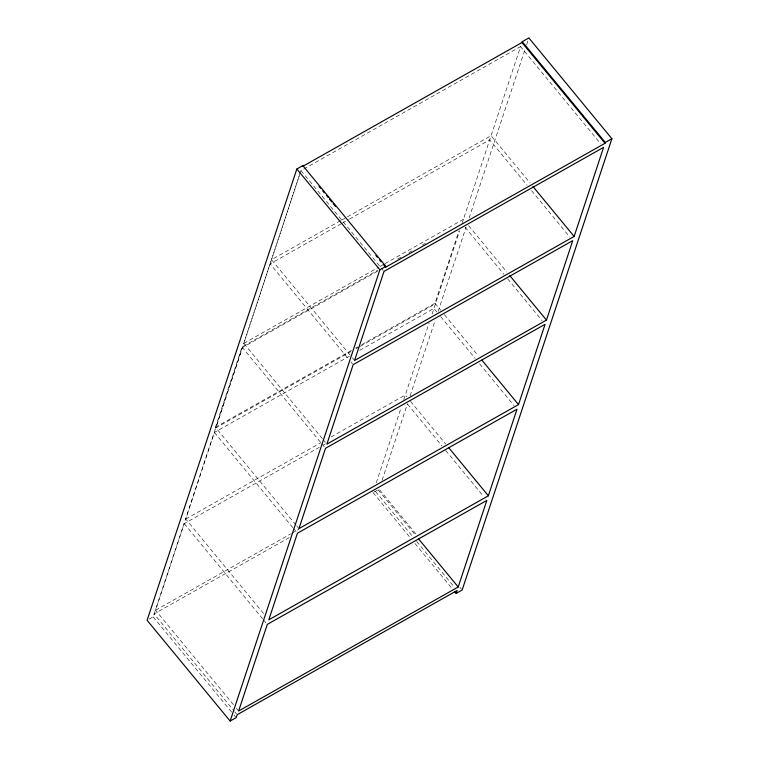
<?xml version="1.0" encoding="UTF-8"?>
<svg xmlns="http://www.w3.org/2000/svg" width="759" height="759" viewBox="0 0 759 759"><rect width="100%" height="100%" fill="white"/><g stroke="black" fill="none" stroke-linecap="round" stroke-linejoin="round"><path stroke-width="0.57" stroke-dasharray="3.79 2.85" d="M295.953 524.991L215.423 427.279L241.988 346.967L378.058 270.1M149.106 619.145L153.138 616.868L299.492 175.082M233.392 704.646L155.586 610.227L184.219 523.644L319.264 447.364M263.553 613.462L185.746 519.042L214.38 432.459L349.425 356.18M322.404 438.683L243.848 343.362L300.241 172.834M361.806 344.586L435.002 303.249L458.844 231.153M376.274 482.828L401.188 407.488M403.797 399.613L429.12 323.049M432.089 314.046L459.679 230.622M462.032 223.516L520.551 46.574L600.606 143.717M299.862 173.963L300.981 170.604L520.551 46.574M382.1 480.219L407.488 403.693M410.107 395.818L435.125 320.421M438.114 311.418L466.121 227.007M469.109 218.013L525.124 49.202M526.613 44.705L528.862 37.95M340.582 220.689L271.513 259.701L351.569 356.844M341.616 220.101L491.082 135.671L529.991 182.881M341.256 223.706L270.128 263.885L347.935 358.305M342.29 223.127L348.476 219.626M349.51 219.047L489.707 139.855L527.107 185.243M243.848 343.362L378.893 267.083M379.917 266.494L384.045 264.17M385.069 263.582L463.417 219.332L464.916 221.144M397.65 259.037L401.767 256.703M408.987 252.633L412.08 250.887M422.383 245.062L425.476 243.316M377.508 271.257L242.463 347.546L215.898 427.858L350.943 351.578M215.423 427.279L351.502 350.411M355.62 348.087L357.679 346.92M356.094 348.666L359.187 346.92M360.221 346.332L435.476 303.828M359.728 350.354L433.949 308.429L436.947 312.063M185.746 519.042L320.791 442.763M331.095 436.937L405.315 395.012L406.815 396.834M323.391 445.03L325.45 443.873M155.586 610.227L290.631 533.947M291.655 533.368L298.875 529.289M289.34 537.543L154.105 613.936L234.161 711.079M374.073 492.069L379.111 489.223L416.52 534.611M531.604 190.699L569.753 236.998M468.654 225.689L506.813 271.988M465.03 227.15L503.929 274.35M507.676 278.895L542.087 320.659M435.002 303.249L440.713 310.184M444.451 314.719L478.123 355.573M440.685 316.598L475.106 358.362M479.593 363.808L514.004 405.572M300.981 170.604L383.276 270.47M410.553 401.369L445.713 444.043M407.536 404.158L441.947 445.912M445.694 450.457L483.103 495.845M352.318 357.745L354.557 360.468M350.933 361.929L352.432 363.751M459.907 587.267L461.406 589.088M378.153 489.83L415.562 535.228M375.534 491.519L412.943 536.917M416.682 541.452L454.091 586.849M373.067 492.638L410.477 538.027M414.964 543.472L452.373 588.87M323.154 439.594L325.393 442.317M241.988 346.967L321.019 442.867M321.769 443.778L324.757 447.402M239.635 354.073L240.11 354.652M296.703 525.902L298.951 528.625M214.38 432.459L292.936 527.78M293.686 528.691L296.674 532.325M184.219 523.644L262.775 618.964M263.525 619.875L266.523 623.509M236.391 708.28L238.63 711.003M234.91 711.989L236.4 713.802M153.138 616.868L233.193 714.01M233.943 714.912L235.432 716.733"/><path stroke-width="1.14" d="M383.361 264.512L385.6 267.234L385.876 266.4L302.832 165.623L302.556 166.458L521.974 42.523L522.249 41.679L528.862 37.95L611.906 138.726L462.155 589.999L456.112 593.405L454.613 591.593M456.112 593.405L457.079 590.483L237.15 714.712L236.182 717.635L230.138 721.05L147.094 620.274L296.845 169.001L302.832 165.623M458.208 586.973L486.842 500.39L267.272 624.42L238.63 711.003L458.208 586.973L418.551 538.862M488.36 495.788L517.002 409.196L297.424 533.226L268.79 619.818L488.36 495.788L448.711 447.668M518.52 404.594L545.085 324.283L325.507 448.313L298.951 528.625L518.52 404.594L481.861 360.117M546.461 320.099L572.751 240.631L353.172 364.652L326.892 444.129L546.461 320.099L509.801 275.621M574.136 236.447L603.595 147.35L384.026 271.38L354.557 360.468L574.136 236.447L532.979 186.515M385.6 267.234L605.018 143.29L605.293 142.455L611.906 138.726M230.138 721.05L379.889 269.777L385.876 266.4M522.249 41.679L605.293 142.455M521.974 42.523L605.018 143.29M319.017 186.429L320.516 188.251M322.755 190.974L324.254 192.786M326.493 195.509L327.992 197.331M329.491 199.143L331.73 201.866M333.229 203.678L335.478 206.41M375.876 255.432L377.375 257.244M379.614 259.967L381.113 261.789M296.845 169.001L379.889 269.777"/></g></svg>
